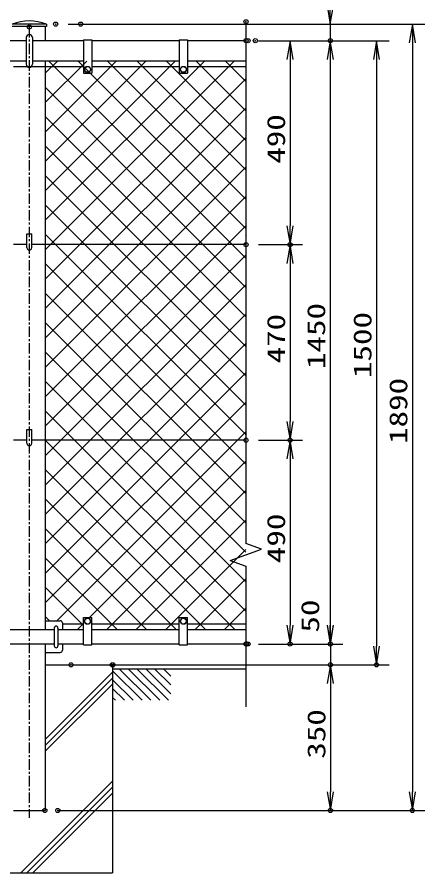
# Model space of a CAD drawing. Units: millimetres, scale not verified. Extents: x -4455 to 4455, y -3150 to 3150.
# Drawn here: x -1674 to -695, y -22 to 2035 of the extents above; entities that cross this region are included whole.
import ezdxf
from ezdxf.enums import TextEntityAlignment as Align

# ---------------------------------------------------------------- set-up
doc = ezdxf.new("R2010")
doc.units = ezdxf.units.MM
doc.header["$LTSCALE"] = 20
doc.header["$PDMODE"] = 32
doc.header["$PDSIZE"] = 10
doc.linetypes.add('USER1', pattern=[2, 1.25, -0.25, 0.25, -0.25])
for name, color, linetype, lineweight in [('0-1_1', 7, 'Continuous', 25), ('0-2_0', 7, 'Continuous', 25), ('0-3_2', 7, 'Continuous', 25), ('0-4_EXTCNT-L', 4, 'Continuous', 25), ('0-5_DEFPOINTS', 7, 'Continuous', 25)]:
    doc.layers.add(name, color=color, linetype=linetype, lineweight=lineweight)
doc.styles.add('ＭＳ ゴシック', font='')
doc.styles.get('ＭＳ ゴシック').set_extended_font_data('MS Gothic')

# ---------------------------------------------------------------- blocks, each defined once
blk = doc.blocks.new('C20')
at = {"layer": '0-1_1', "color": 4}
blk.add_line((69632.9, 70213.5), (69649.1, 70198.7), dxfattribs=at)
blk = doc.blocks.new('DARROWS')
at = {"layer": '0-2_0', "color": 2}
blk.add_line((0, 0), (-19.982, 0), dxfattribs=at)
blk.add_lwpolyline([(-20, -3.333), (0, 0), (-20, 3.333)], dxfattribs=at)
blk = doc.blocks.new('C17')
at = {"layer": '0-1_1', "color": 4}
blk.add_line((85449.1, 56731.6), (86435.8, 55744.9), dxfattribs=at)
blk = doc.blocks.new('C15')
at = {"layer": '0-1_1', "color": 4}
blk.add_line((87481.4, 57244.9), (88249.1, 56477.2), dxfattribs=at)
blk = doc.blocks.new('C14')
at = {"layer": '0-1_1', "color": 4}
blk.add_line((87057.1, 57244.9), (88249.1, 56052.9), dxfattribs=at)
blk = doc.blocks.new('C13')
at = {"layer": '0-1_1', "color": 4}
blk.add_line((86632.9, 57244.9), (88132.9, 55744.9), dxfattribs=at)
blk = doc.blocks.new('C12')
at = {"layer": '0-1_1', "color": 4}
blk.add_line((86208.6, 57244.9), (87708.6, 55744.9), dxfattribs=at)
blk = doc.blocks.new('C11')
at = {"layer": '0-1_1', "color": 4}
blk.add_line((85784.3, 57244.9), (87284.3, 55744.9), dxfattribs=at)
blk = doc.blocks.new('C10')
at = {"layer": '0-1_1', "color": 4}
blk.add_line((85449.1, 57155.9), (86860.1, 55744.9), dxfattribs=at)
blk = doc.blocks.new('C19')
at = {"layer": '0-1_1', "color": 4}
blk.add_line((85449.1, 55883.1), (85587.3, 55744.9), dxfattribs=at)
blk = doc.blocks.new('C18')
at = {"layer": '0-1_1', "color": 4}
blk.add_line((85449.1, 56307.3), (86011.6, 55744.9), dxfattribs=at)
blk = doc.blocks.new('C16')
at = {"layer": '0-1_1', "color": 4}
blk.add_line((87905.7, 57244.9), (88249.1, 56901.4), dxfattribs=at)

msp = doc.modelspace()

# ---------------------------------------------------------------- linework, layer by layer
at = {"layer": '0-1_1'}
for p, q in [((-1603.57, 2018.12), (-1685.57, 2018.12)), ((-1603.57, 2018.12), (-1603.57, 2012.12)), ((-1603.57, 2012.12), (-1685.57, 2012.12)), ((-1606.27, 2012.12), (-1606.27, 1978.12)), ((-1652.07, 1978.12), (-1809.57, 1978.12)), ((-1652.07, 1985.5), (-1652.07, 1921.62)), ((-1637.07, 1985.5), (-1637.07, 1921.62)), ((-1514.57, 1978.12), (-1637.07, 1978.12)), ((-1514.57, 1980.12), (-1514.57, 1900.12)), ((-1514.57, 1980.12), (-1494.57, 1980.12)), ((-1494.57, 1980.12), (-1494.57, 1900.12)), ((-1284.57, 1978.12), (-1494.57, 1978.12)), ((-1284.57, 1980.12), (-1284.57, 1900.12)), ((-1284.57, 1980.12), (-1264.57, 1980.12)), ((-1264.57, 1980.12), (-1264.57, 1900.12)), ((-1124.57, 1978.12), (-1264.57, 1978.12)), ((-1652.07, 1929.12), (-1809.57, 1929.12)), ((-1514.57, 1915.12), (-1682.87, 1915.12)), ((-1514.57, 1929.12), (-1637.07, 1929.12)), ((-1606.27, 1929.12), (-1606.27, 562.12)), ((-1284.57, 1929.12), (-1494.57, 1929.12)), ((-1284.57, 1915.12), (-1494.57, 1915.12)), ((-1124.57, 1929.12), (-1264.57, 1929.12)), ((-1124.57, 1915.12), (-1264.57, 1915.12)), ((-1514.57, 1900.12), (-1494.57, 1900.12)), ((-1284.57, 1900.12), (-1264.57, 1900.12)), ((-1650.76, 1480.85), (-1650.76, 1513.82)), ((-1650.76, 1513.82), (-1638.2, 1513.82)), ((-1638.2, 1480.85), (-1638.2, 1513.82)), ((-1650.76, 1488.12), (-1682.87, 1488.12)), ((-1124.57, 1488.12), (-1638.2, 1488.12)), ((-1650.76, 1043.82), (-1638.2, 1043.82)), ((-1650.76, 1010.85), (-1650.76, 1043.82)), ((-1638.2, 1010.85), (-1638.2, 1043.82)), ((-1650.76, 1018.12), (-1682.87, 1018.12)), ((-1124.57, 1018.12), (-1638.2, 1018.12)), ((-1565.27, 579.12), (-1565.27, 562.12)), ((-1514.57, 576.12), (-1565.27, 576.12)), ((-1514.57, 526.12), (-1514.57, 592.12)), ((-1514.57, 592.12), (-1494.57, 592.12)), ((-1494.57, 526.12), (-1494.57, 592.12)), ((-1284.57, 576.12), (-1494.57, 576.12)), ((-1284.57, 526.12), (-1284.57, 592.12)), ((-1284.57, 592.12), (-1264.57, 592.12)), ((-1264.57, 526.12), (-1264.57, 592.12)), ((-1124.57, 576.12), (-1264.57, 576.12)), ((-1584.77, 562.12), (-1704.37, 562.12)), ((-1514.57, 562.12), (-1575.77, 562.12)), ((-1284.57, 562.12), (-1494.57, 562.12)), ((-1124.57, 562.12), (-1264.57, 562.12)), ((-1584.77, 528.12), (-1704.37, 528.12)), ((-1606.27, 528.12), (-1606.27, 128.12)), ((-1514.57, 528.12), (-1575.77, 528.12)), ((-1565.27, 528.12), (-1565.27, 513.12)), ((-1514.57, 526.12), (-1494.57, 526.12)), ((-1284.57, 528.12), (-1494.57, 528.12)), ((-1284.57, 526.12), (-1264.57, 526.12)), ((-1124.57, 528.12), (-1264.57, 528.12)), ((-1606.27, 478.12), (-1444.57, 478.12)), ((-1444.57, 478.12), (-1444.57, -21.88)), ((-1124.57, 468.12), (-1444.57, 468.12)), ((-1682.87, 128.12), (-1606.27, 128.12)), ((-1844.57, -21.88), (-1444.57, -21.88))]:
    msp.add_line(p, q, dxfattribs=at)
at = {"layer": '0-1_1', "color": 4}
for p, q in [((-1124.57, 2023.66), (-1124.57, 769.98)), ((-1086.99, 756.3), (-1124.57, 769.98)), ((-1162.16, 728.94), (-1086.99, 756.3)), ((-1162.16, 728.94), (-1124.57, 715.26)), ((-1124.57, 715.26), (-1124.57, 377.25)), ((-1606.27, 298.64), (-1444.57, 460.34)), ((-1606.27, 284.5), (-1444.57, 446.2)), ((-1606.27, 270.35), (-1444.57, 432.05)), ((-1664.66, -21.88), (-1444.57, 198.21)), ((-1650.52, -21.88), (-1444.57, 184.06)), ((-1636.38, -21.88), (-1444.57, 169.92))]:
    msp.add_line(p, q, dxfattribs=at)
at = {"layer": '0-1_1', "color": 4, "linetype": 'USER1'}
msp.add_line((-1644.57, 2011.12), (-1644.57, 110.7), dxfattribs=at)
at = {"layer": '0-1_1'}
for centre, radius, start, end in [((-1644.57, 1985.5), 7.5, 0, 180), ((-1644.57, 1921.62), 7.5, 180, 0), ((-1644.48, 1480.85), 6.28, 179.99965, 359.99973), ((-1644.48, 1010.85), 6.28, 179.99965, 359.99973), ((-1580.27, 566.62), 4.5, 0, 180), ((-1580.27, 523.62), 4.5, 180, 0)]:
    msp.add_arc(centre, radius, start, end, dxfattribs=at)
at = {"layer": '0-2_0', "color": 1}
for p, q in [((-1551.15, 2018.12), (-892.15, 2018.12)), ((-1094.57, 1978.12), (-781.11, 1978.12)), ((-1089.57, 1978.12), (-892.15, 1978.12)), ((-1072.15, 1978.12), (-892.15, 1978.12)), ((-1089.57, 528.12), (-892.15, 528.12)), ((-1514.57, 478.12), (-781.11, 478.12))]:
    msp.add_line(p, q, dxfattribs=at)
at = {"layer": '0-2_0', "color": 2}
for p, q in [((-922.15, 2018.12), (-922.15, 1978.12)), ((-922.15, 1933.12), (-922.15, 1888.12)), ((-922.15, 1933.12), (-922.15, 573.12)), ((-811.11, 1933.12), (-811.11, 523.12))]:
    msp.add_line(p, q, dxfattribs=at)
at = {"layer": '0-2_0'}
for p, q in [((-1606.27, 1900.04), (-1577.2, 1929.12)), ((-1596.44, 584.12), (-1606.27, 593.95)), ((-1606.27, 584.12), (-1570.27, 584.12)), ((-1529.98, 562.12), (-1514.57, 577.53)), ((-1584.77, 566.62), (-1584.77, 523.62)), ((-1575.77, 566.62), (-1575.77, 523.62)), ((-1606.27, 508.12), (-1570.27, 508.12))]:
    msp.add_line(p, q, dxfattribs=at)
for centre, radius, start, end in [((-1644.57, 1909.9), 115.72, 69.25002, 110.74998), ((-1570.27, 579.12), 5, 0, 89.99997), ((-1570.27, 513.12), 5, 269.99997, 0)]:
    msp.add_arc(centre, radius, start, end, dxfattribs=at)
at = {"layer": '0-3_2'}
for p, q in [((-1282.57, 1909.12), (-1278.57, 1916.05)), ((-1278.57, 1916.05), (-1270.57, 1916.05)), ((-1270.57, 1916.05), (-1266.57, 1909.12)), ((-1278.57, 1902.19), (-1282.57, 1909.12)), ((-1270.57, 1902.19), (-1278.57, 1902.19)), ((-1266.57, 1909.12), (-1270.57, 1902.19)), ((-1282.57, 583.12), (-1278.57, 590.05)), ((-1278.57, 576.19), (-1282.57, 583.12)), ((-1278.57, 590.05), (-1270.57, 590.05)), ((-1270.57, 576.19), (-1278.57, 576.19)), ((-1270.57, 590.05), (-1266.57, 583.12)), ((-1266.57, 583.12), (-1270.57, 576.19))]:
    msp.add_line(p, q, dxfattribs=at)
for points in [[(-1512.57, 1909.12), (-1508.57, 1916.05), (-1500.57, 1916.05), (-1496.57, 1909.12), (-1500.57, 1902.19), (-1508.57, 1902.19)], [(-1512.57, 583.12), (-1508.57, 590.05), (-1500.57, 590.05), (-1496.57, 583.12), (-1500.57, 576.19), (-1508.57, 576.19)]]:
    msp.add_lwpolyline(points, close=True, dxfattribs=at)
for centre in [(-1504.57, 1909.12), (-1274.57, 1909.12), (-1504.57, 583.12), (-1274.57, 583.12)]:
    msp.add_circle(centre, 6.93, dxfattribs=at)
at = {"layer": '0-4_EXTCNT-L', "color": 1}
for p, q in [((-1491.15, 2018.12), (-695.07, 2018.12)), ((-1094.57, 1978.12), (-988.55, 1978.12)), ((-1094.57, 1488.12), (-988.55, 1488.12)), ((-1094.57, 1488.12), (-988.55, 1488.12)), ((-1094.57, 1018.12), (-988.55, 1018.12)), ((-1094.57, 1018.12), (-988.55, 1018.12)), ((-1094.57, 528.12), (-988.55, 528.12)), ((-1093.57, 528.12), (-891.69, 528.12)), ((-1415.57, 478.12), (-891.73, 478.12)), ((-1413.57, 478.12), (-891.69, 478.12)), ((-1577.27, 128.12), (-891.73, 128.12)), ((-1546.27, 128.12), (-695.07, 128.12))]:
    msp.add_line(p, q, dxfattribs=at)
at = {"layer": '0-4_EXTCNT-L', "color": 2}
for p, q in [((-725.07, 1973.12), (-725.07, 173.12)), ((-1018.55, 1933.12), (-1018.55, 1533.12)), ((-1018.55, 1443.12), (-1018.55, 1063.12)), ((-1018.55, 973.12), (-1018.55, 573.12)), ((-921.69, 573.12), (-921.69, 618.12)), ((-921.69, 528.12), (-921.69, 478.12)), ((-921.73, 433.12), (-921.73, 173.12)), ((-921.69, 433.12), (-921.69, 388.12))]:
    msp.add_line(p, q, dxfattribs=at)
at = {"layer": '0-4_EXTCNT-L'}
for p, q in [((-1606.27, 1475.78), (-1152.93, 1929.12)), ((-1606.27, 1546.49), (-1223.64, 1929.12)), ((-1606.27, 1617.2), (-1294.36, 1929.12)), ((-1606.27, 1687.91), (-1365.07, 1929.12)), ((-1606.27, 1758.62), (-1435.78, 1929.12)), ((-1606.27, 1829.33), (-1506.49, 1929.12)), ((-1124.57, 1455.75), (-1597.94, 1929.12)), ((-1124.57, 1526.46), (-1527.23, 1929.12)), ((-1124.57, 1597.17), (-1456.52, 1929.12)), ((-1124.57, 1667.89), (-1385.81, 1929.12)), ((-1124.57, 1738.6), (-1315.1, 1929.12)), ((-1124.57, 1809.31), (-1244.39, 1929.12)), ((-1124.57, 1880.02), (-1173.68, 1929.12)), ((-1606.27, 1405.07), (-1124.57, 1886.77)), ((-1124.57, 1385.04), (-1606.27, 1866.74)), ((-1606.27, 1334.36), (-1124.57, 1816.06)), ((-1124.57, 1314.33), (-1606.27, 1796.03)), ((-1606.27, 1263.65), (-1124.57, 1745.35)), ((-1124.57, 1243.62), (-1606.27, 1725.32)), ((-1606.27, 1192.94), (-1124.57, 1674.64)), ((-1124.57, 1172.91), (-1606.27, 1654.61)), ((-1606.27, 1122.22), (-1124.57, 1603.92)), ((-1124.57, 1102.2), (-1606.27, 1583.9)), ((-1606.27, 1051.51), (-1124.57, 1533.21)), ((-1124.57, 1031.49), (-1606.27, 1513.19)), ((-1606.27, 980.8), (-1124.57, 1462.5)), ((-1124.57, 960.78), (-1606.27, 1442.48)), ((-1606.27, 910.09), (-1124.57, 1391.79)), ((-1124.57, 890.07), (-1606.27, 1371.77)), ((-1606.27, 839.38), (-1124.57, 1321.08)), ((-1124.57, 819.36), (-1606.27, 1301.06)), ((-1606.27, 768.67), (-1124.57, 1250.37)), ((-1124.57, 748.65), (-1606.27, 1230.35)), ((-1606.27, 697.96), (-1124.57, 1179.66)), ((-1124.57, 677.94), (-1606.27, 1159.64)), ((-1606.27, 627.25), (-1124.57, 1108.95)), ((-1124.57, 607.22), (-1606.27, 1088.93)), ((-1578.69, 584.12), (-1124.57, 1038.24)), ((-1150.18, 562.12), (-1606.27, 1018.21)), ((-1499.98, 592.12), (-1124.57, 967.53)), ((-1220.89, 562.12), (-1606.27, 947.5)), ((-1459.27, 562.12), (-1124.57, 896.82)), ((-1291.6, 562.12), (-1606.27, 876.79)), ((-1388.56, 562.12), (-1124.57, 826.11)), ((-1362.31, 562.12), (-1606.27, 806.08)), ((-1317.85, 562.12), (-1124.57, 755.4)), ((-1433.02, 562.12), (-1606.27, 735.37)), ((-1247.14, 562.12), (-1124.57, 684.69)), ((-1514.57, 572.96), (-1606.27, 664.66)), ((-1176.43, 562.12), (-1124.57, 613.98))]:
    msp.add_line(p, q, dxfattribs=at)
at = {"layer": '0-5_DEFPOINTS'}
for p in [(-1644.57, 2011.12), (-1581.15, 2018.12), (-1521.15, 2018.12), (-1124.57, 2023.66), (-1124.57, 1978.12), (-1119.57, 1978.12), (-1102.15, 1978.12), (-922.15, 1978.12), (-1124.57, 1488.12), (-1018.55, 1488.12), (-1124.57, 1018.12), (-1018.55, 1018.12), (-1124.57, 528.12), (-1123.57, 528.12), (-1119.57, 528.12), (-1018.55, 528.12), (-922.15, 528.12), (-1544.57, 478.12), (-1445.57, 478.12), (-1443.57, 478.12), (-921.69, 478.12), (-811.11, 478.12), (-1607.27, 128.12), (-1576.27, 128.12), (-921.73, 128.12), (-725.07, 128.12)]:
    msp.add_point(p, dxfattribs=at)

# ---------------------------------------------------------------- block references
at = {"layer": '0-2_0', "xscale": 2.25, "yscale": 2.25}
for p, rotation in [((-922.15, 2018.12), 270), ((-922.15, 1978.12), 90), ((-922.15, 1978.12), 90), ((-811.11, 1978.12), 90), ((-922.15, 528.12), 270), ((-811.11, 478.12), 270)]:
    msp.add_blockref('DARROWS', p, dxfattribs=dict(at, rotation=rotation))
at = {"layer": '0-2_0', "xscale": 0.05, "yscale": 0.05}
for name, p in [('C20', (-4607.03, -1999.13)), ('C20', (-4607.03, -2479.13)), ('C10', (-5717.03, -2394.13)), ('C11', (-5717.03, -2394.13)), ('C12', (-5717.03, -2394.13)), ('C13', (-5717.03, -2394.13)), ('C14', (-5717.03, -2394.13)), ('C15', (-5717.03, -2394.13)), ('C16', (-5717.03, -2394.13)), ('C17', (-5717.03, -2394.13)), ('C18', (-5717.03, -2394.13)), ('C19', (-5717.03, -2394.13))]:
    msp.add_blockref(name, p, dxfattribs=at)
at = {"layer": '0-4_EXTCNT-L', "xscale": 2.25, "yscale": 2.25}
for p, rotation in [((-725.07, 2018.12), 90), ((-1018.55, 1978.12), 90), ((-1018.55, 1488.12), 270), ((-1018.55, 1488.12), 90), ((-1018.55, 1018.12), 270), ((-1018.55, 1018.12), 90), ((-1018.55, 528.12), 270), ((-921.69, 528.12), 270), ((-921.73, 478.12), 90), ((-921.69, 478.12), 90), ((-921.73, 128.12), 270), ((-725.07, 128.12), 270)]:
    msp.add_blockref('DARROWS', p, dxfattribs=dict(at, rotation=rotation))

# ---------------------------------------------------------------- texts
at = {"layer": '0-2_0', "color": 3, "style": 'ＭＳ ゴシック', "width": 1.35}
for s, p in [('1450', (-921.32, 1188.99)), ('1500', (-810.29, 1167.37))]:
    msp.add_text(s, height=43.26, rotation=90, dxfattribs=at).set_placement(p, align=Align.BOTTOM_LEFT)
at = {"layer": '0-4_EXTCNT-L', "color": 3, "style": 'ＭＳ ゴシック', "width": 1.35}
for s, p in [('490', (-1017.72, 1682.49)), ('470', (-1017.72, 1202.49)), ('1890', (-724.24, 1008.99)), ('490', (-1017.72, 722.49)), ('50', (-935.86, 555.61)), ('350', (-920.91, 252.49))]:
    msp.add_text(s, height=43.26, rotation=90, dxfattribs=at).set_placement(p, align=Align.BOTTOM_LEFT)

doc.saveas('drawing.dxf')
